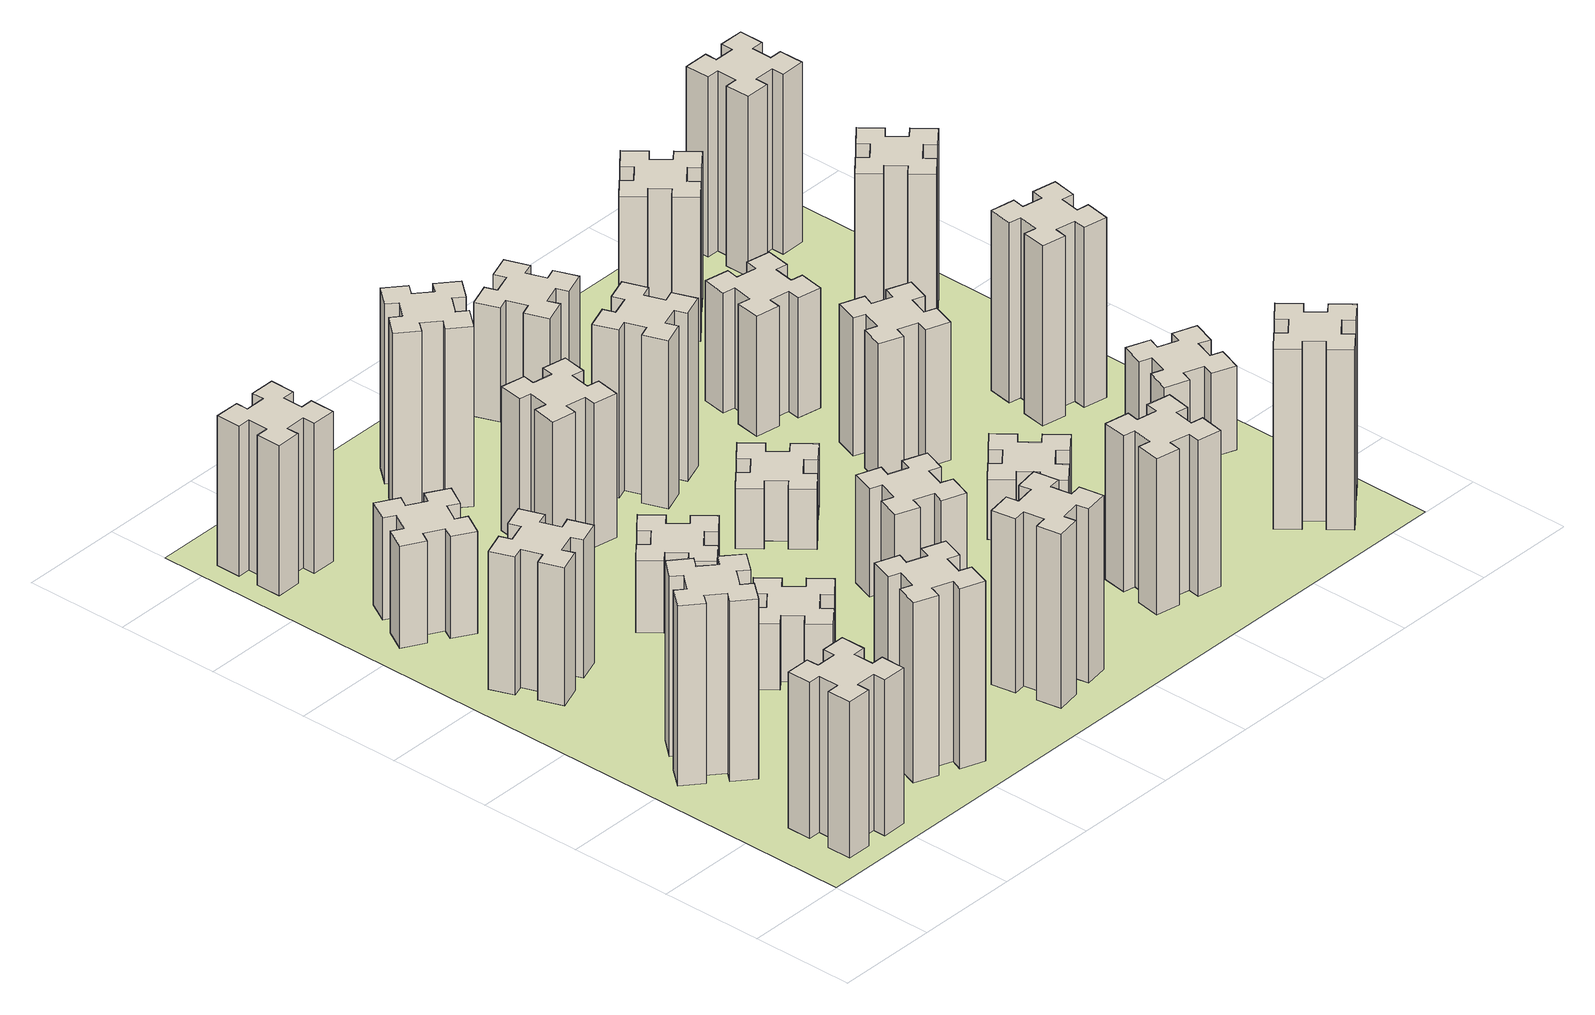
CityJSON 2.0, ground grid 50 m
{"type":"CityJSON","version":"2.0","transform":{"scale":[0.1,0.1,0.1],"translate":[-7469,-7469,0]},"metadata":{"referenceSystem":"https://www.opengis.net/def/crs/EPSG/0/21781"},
"CityObjects":{
"building1":{"type":"Building","attributes":{"class":"1000","function":"1000","usage":"1000","yearOfConstruction":2016,"roofType":"1000","measuredHeight":78,"storeysAboveGround":30,"storeysBelowGround":0},"geometry":[{"type":"Solid","lod":"1","boundaries":[[[[0,1,2,3,4,5,6,7,8,9,10,11,12,13,14,15,16,17,18,19]],[[17,16,20,21]],[[16,15,22,20]],[[15,14,23,22]],[[14,13,24,23]],[[13,12,25,24]],[[12,11,26,25]],[[11,10,27,26]],[[10,9,28,27]],[[9,8,29,28]],[[8,7,30,29]],[[7,6,31,30]],[[6,5,32,31]],[[5,4,33,32]],[[4,3,34,33]],[[3,2,35,34]],[[2,1,36,35]],[[1,0,37,36]],[[0,19,38,37]],[[19,18,39,38]],[[18,17,21,39]],[[24,25,26,27,28,29,30,31,32,33,34,35,36,37,38,39,21,20,22,23]]]]}]},
"building2":{"type":"Building","attributes":{"class":"1000","function":"1000","usage":"1000","yearOfConstruction":2016,"roofType":"1000","measuredHeight":90,"storeysAboveGround":30,"storeysBelowGround":0},"geometry":[{"type":"Solid","lod":"1","boundaries":[[[[40,41,42,43,44,45,46,47,48,49,50,51,52,53,54,55,56,57,58,59]],[[57,56,60,61]],[[56,55,62,60]],[[55,54,63,62]],[[54,53,64,63]],[[53,52,65,64]],[[52,51,66,65]],[[51,50,67,66]],[[50,49,68,67]],[[49,48,69,68]],[[48,47,70,69]],[[47,46,71,70]],[[46,45,72,71]],[[45,44,73,72]],[[44,43,74,73]],[[43,42,75,74]],[[42,41,76,75]],[[41,40,77,76]],[[40,59,78,77]],[[59,58,79,78]],[[58,57,61,79]],[[64,65,66,67,68,69,70,71,72,73,74,75,76,77,78,79,61,60,62,63]]]]}]},
"building3":{"type":"Building","attributes":{"class":"1000","function":"1000","usage":"1000","yearOfConstruction":2016,"roofType":"1000","measuredHeight":69,"storeysAboveGround":30,"storeysBelowGround":0},"geometry":[{"type":"Solid","lod":"1","boundaries":[[[[80,81,82,83,84,85,86,87,88,89,90,91,92,93,94,95,96,97,98,99]],[[97,96,100,101]],[[96,95,102,100]],[[95,94,103,102]],[[94,93,104,103]],[[93,92,105,104]],[[92,91,106,105]],[[91,90,107,106]],[[90,89,108,107]],[[89,88,109,108]],[[88,87,110,109]],[[87,86,111,110]],[[86,85,112,111]],[[85,84,113,112]],[[84,83,114,113]],[[83,82,115,114]],[[82,81,116,115]],[[81,80,117,116]],[[80,99,118,117]],[[99,98,119,118]],[[98,97,101,119]],[[104,105,106,107,108,109,110,111,112,113,114,115,116,117,118,119,101,100,102,103]]]]}]},
"building4":{"type":"Building","attributes":{"class":"1000","function":"1000","usage":"1000","yearOfConstruction":2016,"roofType":"1000","measuredHeight":90,"storeysAboveGround":30,"storeysBelowGround":0},"geometry":[{"type":"Solid","lod":"1","boundaries":[[[[120,121,122,123,124,125,126,127,128,129,130,131,132,133,134,135,136,137,138,139]],[[137,136,140,141]],[[136,135,142,140]],[[135,134,143,142]],[[134,133,144,143]],[[133,132,145,144]],[[132,131,146,145]],[[131,130,147,146]],[[130,129,148,147]],[[129,128,149,148]],[[128,127,150,149]],[[127,126,151,150]],[[126,125,152,151]],[[125,124,153,152]],[[124,123,154,153]],[[123,122,155,154]],[[122,121,156,155]],[[121,120,157,156]],[[120,139,158,157]],[[139,138,159,158]],[[138,137,141,159]],[[144,145,146,147,148,149,150,151,152,153,154,155,156,157,158,159,141,140,142,143]]]]}]},
"building5":{"type":"Building","attributes":{"class":"1000","function":"1000","usage":"1000","yearOfConstruction":2016,"roofType":"1000","measuredHeight":51,"storeysAboveGround":30,"storeysBelowGround":0},"geometry":[{"type":"Solid","lod":"1","boundaries":[[[[160,161,162,163,164,165,166,167,168,169,170,171,172,173,174,175,176,177,178,179]],[[177,176,180,181]],[[176,175,182,180]],[[175,174,183,182]],[[174,173,184,183]],[[173,172,185,184]],[[172,171,186,185]],[[171,170,187,186]],[[170,169,188,187]],[[169,168,189,188]],[[168,167,190,189]],[[167,166,191,190]],[[166,165,192,191]],[[165,164,193,192]],[[164,163,194,193]],[[163,162,195,194]],[[162,161,196,195]],[[161,160,197,196]],[[160,179,198,197]],[[179,178,199,198]],[[178,177,181,199]],[[184,185,186,187,188,189,190,191,192,193,194,195,196,197,198,199,181,180,182,183]]]]}]},
"building6":{"type":"Building","attributes":{"class":"1000","function":"1000","usage":"1000","yearOfConstruction":2016,"roofType":"1000","measuredHeight":75,"storeysAboveGround":30,"storeysBelowGround":0},"geometry":[{"type":"Solid","lod":"1","boundaries":[[[[200,201,202,203,204,205,206,207,208,209,210,211,212,213,214,215,216,217,218,219]],[[217,216,220,221]],[[216,215,222,220]],[[215,214,223,222]],[[214,213,224,223]],[[213,212,225,224]],[[212,211,226,225]],[[211,210,227,226]],[[210,209,228,227]],[[209,208,229,228]],[[208,207,230,229]],[[207,206,231,230]],[[206,205,232,231]],[[205,204,233,232]],[[204,203,234,233]],[[203,202,235,234]],[[202,201,236,235]],[[201,200,237,236]],[[200,219,238,237]],[[219,218,239,238]],[[218,217,221,239]],[[224,225,226,227,228,229,230,231,232,233,234,235,236,237,238,239,221,220,222,223]]]]}]},
"building7":{"type":"Building","attributes":{"class":"1000","function":"1000","usage":"1000","yearOfConstruction":2016,"roofType":"1000","measuredHeight":33,"storeysAboveGround":30,"storeysBelowGround":0},"geometry":[{"type":"Solid","lod":"1","boundaries":[[[[240,241,242,243,244,245,246,247,248,249,250,251,252,253,254,255,256,257,258,259]],[[257,256,260,261]],[[256,255,262,260]],[[255,254,263,262]],[[254,253,264,263]],[[253,252,265,264]],[[252,251,266,265]],[[251,250,267,266]],[[250,249,268,267]],[[249,248,269,268]],[[248,247,270,269]],[[247,246,271,270]],[[246,245,272,271]],[[245,244,273,272]],[[244,243,274,273]],[[243,242,275,274]],[[242,241,276,275]],[[241,240,277,276]],[[240,259,278,277]],[[259,258,279,278]],[[258,257,261,279]],[[264,265,266,267,268,269,270,271,272,273,274,275,276,277,278,279,261,260,262,263]]]]}]},
"building8":{"type":"Building","attributes":{"class":"1000","function":"1000","usage":"1000","yearOfConstruction":2016,"roofType":"1000","measuredHeight":36,"storeysAboveGround":30,"storeysBelowGround":0},"geometry":[{"type":"Solid","lod":"1","boundaries":[[[[280,281,282,283,284,285,286,287,288,289,290,291,292,293,294,295,296,297,298,299]],[[297,296,300,301]],[[296,295,302,300]],[[295,294,303,302]],[[294,293,304,303]],[[293,292,305,304]],[[292,291,306,305]],[[291,290,307,306]],[[290,289,308,307]],[[289,288,309,308]],[[288,287,310,309]],[[287,286,311,310]],[[286,285,312,311]],[[285,284,313,312]],[[284,283,314,313]],[[283,282,315,314]],[[282,281,316,315]],[[281,280,317,316]],[[280,299,318,317]],[[299,298,319,318]],[[298,297,301,319]],[[304,305,306,307,308,309,310,311,312,313,314,315,316,317,318,319,301,300,302,303]]]]}]},
"building9":{"type":"Building","attributes":{"class":"1000","function":"1000","usage":"1000","yearOfConstruction":2016,"roofType":"1000","measuredHeight":87,"storeysAboveGround":30,"storeysBelowGround":0},"geometry":[{"type":"Solid","lod":"1","boundaries":[[[[320,321,322,323,324,325,326,327,328,329,330,331,332,333,334,335,336,337,338,339]],[[337,336,340,341]],[[336,335,342,340]],[[335,334,343,342]],[[334,333,344,343]],[[333,332,345,344]],[[332,331,346,345]],[[331,330,347,346]],[[330,329,348,347]],[[329,328,349,348]],[[328,327,350,349]],[[327,326,351,350]],[[326,325,352,351]],[[325,324,353,352]],[[324,323,354,353]],[[323,322,355,354]],[[322,321,356,355]],[[321,320,357,356]],[[320,339,358,357]],[[339,338,359,358]],[[338,337,341,359]],[[344,345,346,347,348,349,350,351,352,353,354,355,356,357,358,359,341,340,342,343]]]]}]},
"building10":{"type":"Building","attributes":{"class":"1000","function":"1000","usage":"1000","yearOfConstruction":2016,"roofType":"1000","measuredHeight":72,"storeysAboveGround":30,"storeysBelowGround":0},"geometry":[{"type":"Solid","lod":"1","boundaries":[[[[360,361,362,363,364,365,366,367,368,369,370,371,372,373,374,375,376,377,378,379]],[[377,376,380,381]],[[376,375,382,380]],[[375,374,383,382]],[[374,373,384,383]],[[373,372,385,384]],[[372,371,386,385]],[[371,370,387,386]],[[370,369,388,387]],[[369,368,389,388]],[[368,367,390,389]],[[367,366,391,390]],[[366,365,392,391]],[[365,364,393,392]],[[364,363,394,393]],[[363,362,395,394]],[[362,361,396,395]],[[361,360,397,396]],[[360,379,398,397]],[[379,378,399,398]],[[378,377,381,399]],[[384,385,386,387,388,389,390,391,392,393,394,395,396,397,398,399,381,380,382,383]]]]}]},
"building11":{"type":"Building","attributes":{"class":"1000","function":"1000","usage":"1000","yearOfConstruction":2016,"roofType":"1000","measuredHeight":90,"storeysAboveGround":30,"storeysBelowGround":0},"geometry":[{"type":"Solid","lod":"1","boundaries":[[[[400,401,402,403,404,405,406,407,408,409,410,411,412,413,414,415,416,417,418,419]],[[417,416,420,421]],[[416,415,422,420]],[[415,414,423,422]],[[414,413,424,423]],[[413,412,425,424]],[[412,411,426,425]],[[411,410,427,426]],[[410,409,428,427]],[[409,408,429,428]],[[408,407,430,429]],[[407,406,431,430]],[[406,405,432,431]],[[405,404,433,432]],[[404,403,434,433]],[[403,402,435,434]],[[402,401,436,435]],[[401,400,437,436]],[[400,419,438,437]],[[419,418,439,438]],[[418,417,421,439]],[[424,425,426,427,428,429,430,431,432,433,434,435,436,437,438,439,421,420,422,423]]]]}]},
"building12":{"type":"Building","attributes":{"class":"1000","function":"1000","usage":"1000","yearOfConstruction":2016,"roofType":"1000","measuredHeight":54,"storeysAboveGround":30,"storeysBelowGround":0},"geometry":[{"type":"Solid","lod":"1","boundaries":[[[[440,441,442,443,444,445,446,447,448,449,450,451,452,453,454,455,456,457,458,459]],[[457,456,460,461]],[[456,455,462,460]],[[455,454,463,462]],[[454,453,464,463]],[[453,452,465,464]],[[452,451,466,465]],[[451,450,467,466]],[[450,449,468,467]],[[449,448,469,468]],[[448,447,470,469]],[[447,446,471,470]],[[446,445,472,471]],[[445,444,473,472]],[[444,443,474,473]],[[443,442,475,474]],[[442,441,476,475]],[[441,440,477,476]],[[440,459,478,477]],[[459,458,479,478]],[[458,457,461,479]],[[464,465,466,467,468,469,470,471,472,473,474,475,476,477,478,479,461,460,462,463]]]]}]},
"building13":{"type":"Building","attributes":{"class":"1000","function":"1000","usage":"1000","yearOfConstruction":2016,"roofType":"1000","measuredHeight":30,"storeysAboveGround":30,"storeysBelowGround":0},"geometry":[{"type":"Solid","lod":"1","boundaries":[[[[480,481,482,483,484,485,486,487,488,489,490,491,492,493,494,495,496,497,498,499]],[[497,496,500,501]],[[496,495,502,500]],[[495,494,503,502]],[[494,493,504,503]],[[493,492,505,504]],[[492,491,506,505]],[[491,490,507,506]],[[490,489,508,507]],[[489,488,509,508]],[[488,487,510,509]],[[487,486,511,510]],[[486,485,512,511]],[[485,484,513,512]],[[484,483,514,513]],[[483,482,515,514]],[[482,481,516,515]],[[481,480,517,516]],[[480,499,518,517]],[[499,498,519,518]],[[498,497,501,519]],[[504,505,506,507,508,509,510,511,512,513,514,515,516,517,518,519,501,500,502,503]]]]}]},
"building14":{"type":"Building","attributes":{"class":"1000","function":"1000","usage":"1000","yearOfConstruction":2016,"roofType":"1000","measuredHeight":84,"storeysAboveGround":30,"storeysBelowGround":0},"geometry":[{"type":"Solid","lod":"1","boundaries":[[[[520,521,522,523,524,525,526,527,528,529,530,531,532,533,534,535,536,537,538,539]],[[537,536,540,541]],[[536,535,542,540]],[[535,534,543,542]],[[534,533,544,543]],[[533,532,545,544]],[[532,531,546,545]],[[531,530,547,546]],[[530,529,548,547]],[[529,528,549,548]],[[528,527,550,549]],[[527,526,551,550]],[[526,525,552,551]],[[525,524,553,552]],[[524,523,554,553]],[[523,522,555,554]],[[522,521,556,555]],[[521,520,557,556]],[[520,539,558,557]],[[539,538,559,558]],[[538,537,541,559]],[[544,545,546,547,548,549,550,551,552,553,554,555,556,557,558,559,541,540,542,543]]]]}]},
"building15":{"type":"Building","attributes":{"class":"1000","function":"1000","usage":"1000","yearOfConstruction":2016,"roofType":"1000","measuredHeight":78,"storeysAboveGround":30,"storeysBelowGround":0},"geometry":[{"type":"Solid","lod":"1","boundaries":[[[[560,561,562,563,564,565,566,567,568,569,570,571,572,573,574,575,576,577,578,579]],[[577,576,580,581]],[[576,575,582,580]],[[575,574,583,582]],[[574,573,584,583]],[[573,572,585,584]],[[572,571,586,585]],[[571,570,587,586]],[[570,569,588,587]],[[569,568,589,588]],[[568,567,590,589]],[[567,566,591,590]],[[566,565,592,591]],[[565,564,593,592]],[[564,563,594,593]],[[563,562,595,594]],[[562,561,596,595]],[[561,560,597,596]],[[560,579,598,597]],[[579,578,599,598]],[[578,577,581,599]],[[584,585,586,587,588,589,590,591,592,593,594,595,596,597,598,599,581,580,582,583]]]]}]},
"building16":{"type":"Building","attributes":{"class":"1000","function":"1000","usage":"1000","yearOfConstruction":2016,"roofType":"1000","measuredHeight":57,"storeysAboveGround":30,"storeysBelowGround":0},"geometry":[{"type":"Solid","lod":"1","boundaries":[[[[600,601,602,603,604,605,606,607,608,609,610,611,612,613,614,615,616,617,618,619]],[[617,616,620,621]],[[616,615,622,620]],[[615,614,623,622]],[[614,613,624,623]],[[613,612,625,624]],[[612,611,626,625]],[[611,610,627,626]],[[610,609,628,627]],[[609,608,629,628]],[[608,607,630,629]],[[607,606,631,630]],[[606,605,632,631]],[[605,604,633,632]],[[604,603,634,633]],[[603,602,635,634]],[[602,601,636,635]],[[601,600,637,636]],[[600,619,638,637]],[[619,618,639,638]],[[618,617,621,639]],[[624,625,626,627,628,629,630,631,632,633,634,635,636,637,638,639,621,620,622,623]]]]}]},
"building17":{"type":"Building","attributes":{"class":"1000","function":"1000","usage":"1000","yearOfConstruction":2016,"roofType":"1000","measuredHeight":30,"storeysAboveGround":30,"storeysBelowGround":0},"geometry":[{"type":"Solid","lod":"1","boundaries":[[[[640,641,642,643,644,645,646,647,648,649,650,651,652,653,654,655,656,657,658,659]],[[657,656,660,661]],[[656,655,662,660]],[[655,654,663,662]],[[654,653,664,663]],[[653,652,665,664]],[[652,651,666,665]],[[651,650,667,666]],[[650,649,668,667]],[[649,648,669,668]],[[648,647,670,669]],[[647,646,671,670]],[[646,645,672,671]],[[645,644,673,672]],[[644,643,674,673]],[[643,642,675,674]],[[642,641,676,675]],[[641,640,677,676]],[[640,659,678,677]],[[659,658,679,678]],[[658,657,661,679]],[[664,665,666,667,668,669,670,671,672,673,674,675,676,677,678,679,661,660,662,663]]]]}]},
"building18":{"type":"Building","attributes":{"class":"1000","function":"1000","usage":"1000","yearOfConstruction":2016,"roofType":"1000","measuredHeight":69,"storeysAboveGround":30,"storeysBelowGround":0},"geometry":[{"type":"Solid","lod":"1","boundaries":[[[[680,681,682,683,684,685,686,687,688,689,690,691,692,693,694,695,696,697,698,699]],[[697,696,700,701]],[[696,695,702,700]],[[695,694,703,702]],[[694,693,704,703]],[[693,692,705,704]],[[692,691,706,705]],[[691,690,707,706]],[[690,689,708,707]],[[689,688,709,708]],[[688,687,710,709]],[[687,686,711,710]],[[686,685,712,711]],[[685,684,713,712]],[[684,683,714,713]],[[683,682,715,714]],[[682,681,716,715]],[[681,680,717,716]],[[680,699,718,717]],[[699,698,719,718]],[[698,697,701,719]],[[704,705,706,707,708,709,710,711,712,713,714,715,716,717,718,719,701,700,702,703]]]]}]},
"building19":{"type":"Building","attributes":{"class":"1000","function":"1000","usage":"1000","yearOfConstruction":2016,"roofType":"1000","measuredHeight":60,"storeysAboveGround":30,"storeysBelowGround":0},"geometry":[{"type":"Solid","lod":"1","boundaries":[[[[720,721,722,723,724,725,726,727,728,729,730,731,732,733,734,735,736,737,738,739]],[[737,736,740,741]],[[736,735,742,740]],[[735,734,743,742]],[[734,733,744,743]],[[733,732,745,744]],[[732,731,746,745]],[[731,730,747,746]],[[730,729,748,747]],[[729,728,749,748]],[[728,727,750,749]],[[727,726,751,750]],[[726,725,752,751]],[[725,724,753,752]],[[724,723,754,753]],[[723,722,755,754]],[[722,721,756,755]],[[721,720,757,756]],[[720,739,758,757]],[[739,738,759,758]],[[738,737,741,759]],[[744,745,746,747,748,749,750,751,752,753,754,755,756,757,758,759,741,740,742,743]]]]}]},
"building20":{"type":"Building","attributes":{"class":"1000","function":"1000","usage":"1000","yearOfConstruction":2016,"roofType":"1000","measuredHeight":90,"storeysAboveGround":30,"storeysBelowGround":0},"geometry":[{"type":"Solid","lod":"1","boundaries":[[[[760,761,762,763,764,765,766,767,768,769,770,771,772,773,774,775,776,777,778,779]],[[777,776,780,781]],[[776,775,782,780]],[[775,774,783,782]],[[774,773,784,783]],[[773,772,785,784]],[[772,771,786,785]],[[771,770,787,786]],[[770,769,788,787]],[[769,768,789,788]],[[768,767,790,789]],[[767,766,791,790]],[[766,765,792,791]],[[765,764,793,792]],[[764,763,794,793]],[[763,762,795,794]],[[762,761,796,795]],[[761,760,797,796]],[[760,779,798,797]],[[779,778,799,798]],[[778,777,781,799]],[[784,785,786,787,788,789,790,791,792,793,794,795,796,797,798,799,781,780,782,783]]]]}]},
"building21":{"type":"Building","attributes":{"class":"1000","function":"1000","usage":"1000","yearOfConstruction":2016,"roofType":"1000","measuredHeight":72,"storeysAboveGround":30,"storeysBelowGround":0},"geometry":[{"type":"Solid","lod":"1","boundaries":[[[[800,801,802,803,804,805,806,807,808,809,810,811,812,813,814,815,816,817,818,819]],[[817,816,820,821]],[[816,815,822,820]],[[815,814,823,822]],[[814,813,824,823]],[[813,812,825,824]],[[812,811,826,825]],[[811,810,827,826]],[[810,809,828,827]],[[809,808,829,828]],[[808,807,830,829]],[[807,806,831,830]],[[806,805,832,831]],[[805,804,833,832]],[[804,803,834,833]],[[803,802,835,834]],[[802,801,836,835]],[[801,800,837,836]],[[800,819,838,837]],[[819,818,839,838]],[[818,817,821,839]],[[824,825,826,827,828,829,830,831,832,833,834,835,836,837,838,839,821,820,822,823]]]]}]},
"building22":{"type":"Building","attributes":{"class":"1000","function":"1000","usage":"1000","yearOfConstruction":2016,"roofType":"1000","measuredHeight":42,"storeysAboveGround":30,"storeysBelowGround":0},"geometry":[{"type":"Solid","lod":"1","boundaries":[[[[840,841,842,843,844,845,846,847,848,849,850,851,852,853,854,855,856,857,858,859]],[[857,856,860,861]],[[856,855,862,860]],[[855,854,863,862]],[[854,853,864,863]],[[853,852,865,864]],[[852,851,866,865]],[[851,850,867,866]],[[850,849,868,867]],[[849,848,869,868]],[[848,847,870,869]],[[847,846,871,870]],[[846,845,872,871]],[[845,844,873,872]],[[844,843,874,873]],[[843,842,875,874]],[[842,841,876,875]],[[841,840,877,876]],[[840,859,878,877]],[[859,858,879,878]],[[858,857,861,879]],[[864,865,866,867,868,869,870,871,872,873,874,875,876,877,878,879,861,860,862,863]]]]}]},
"building23":{"type":"Building","attributes":{"class":"1000","function":"1000","usage":"1000","yearOfConstruction":2016,"roofType":"1000","measuredHeight":90,"storeysAboveGround":30,"storeysBelowGround":0},"geometry":[{"type":"Solid","lod":"1","boundaries":[[[[880,881,882,883,884,885,886,887,888,889,890,891,892,893,894,895,896,897,898,899]],[[897,896,900,901]],[[896,895,902,900]],[[895,894,903,902]],[[894,893,904,903]],[[893,892,905,904]],[[892,891,906,905]],[[891,890,907,906]],[[890,889,908,907]],[[889,888,909,908]],[[888,887,910,909]],[[887,886,911,910]],[[886,885,912,911]],[[885,884,913,912]],[[884,883,914,913]],[[883,882,915,914]],[[882,881,916,915]],[[881,880,917,916]],[[880,899,918,917]],[[899,898,919,918]],[[898,897,901,919]],[[904,905,906,907,908,909,910,911,912,913,914,915,916,917,918,919,901,900,902,903]]]]}]},
"building24":{"type":"Building","attributes":{"class":"1000","function":"1000","usage":"1000","yearOfConstruction":2016,"roofType":"1000","measuredHeight":84,"storeysAboveGround":30,"storeysBelowGround":0},"geometry":[{"type":"Solid","lod":"1","boundaries":[[[[920,921,922,923,924,925,926,927,928,929,930,931,932,933,934,935,936,937,938,939]],[[937,936,940,941]],[[936,935,942,940]],[[935,934,943,942]],[[934,933,944,943]],[[933,932,945,944]],[[932,931,946,945]],[[931,930,947,946]],[[930,929,948,947]],[[929,928,949,948]],[[928,927,950,949]],[[927,926,951,950]],[[926,925,952,951]],[[925,924,953,952]],[[924,923,954,953]],[[923,922,955,954]],[[922,921,956,955]],[[921,920,957,956]],[[920,939,958,957]],[[939,938,959,958]],[[938,937,941,959]],[[944,945,946,947,948,949,950,951,952,953,954,955,956,957,958,959,941,940,942,943]]]]}]},
"building25":{"type":"Building","attributes":{"class":"1000","function":"1000","usage":"1000","yearOfConstruction":2016,"roofType":"1000","measuredHeight":90,"storeysAboveGround":30,"storeysBelowGround":0},"geometry":[{"type":"Solid","lod":"1","boundaries":[[[[960,961,962,963,964,965,966,967,968,969,970,971,972,973,974,975,976,977,978,979]],[[977,976,980,981]],[[976,975,982,980]],[[975,974,983,982]],[[974,973,984,983]],[[973,972,985,984]],[[972,971,986,985]],[[971,970,987,986]],[[970,969,988,987]],[[969,968,989,988]],[[968,967,990,989]],[[967,966,991,990]],[[966,965,992,991]],[[965,964,993,992]],[[964,963,994,993]],[[963,962,995,994]],[[962,961,996,995]],[[961,960,997,996]],[[960,979,998,997]],[[979,978,999,998]],[[978,977,981,999]],[[984,985,986,987,988,989,990,991,992,993,994,995,996,997,998,999,981,980,982,983]]]]}]},
"landuse1":{"type":"LandUse","attributes":{"name":"plot1","function":"1010"},"geometry":[{"type":"MultiSurface","lod":"1","boundaries":[[[1000,1001,1002,1003]]]}]}
},
"vertices":[
[265,325,0],[265,225,0],[205,225,0],[205,105,0],[325,105,0],[325,165,0],[425,165,0],[425,105,0],[545,105,0],[545,225,0],[485,225,0],[485,325,0],[545,325,0],[545,445,0],[425,445,0],[425,385,0],[325,385,0],[325,445,0],[205,445,0],[205,325,0],[325,385,780],[325,445,780],[425,385,780],[425,445,780],[545,445,780],[545,325,780],[485,325,780],[485,225,780],[545,225,780],[545,105,780],[425,105,780],[425,165,780],[325,165,780],[325,105,780],[205,105,780],[205,225,780],[265,225,780],[265,325,780],[205,325,780],[205,445,780],
[484,1067,0],[408,1132,0],[446,1178,0],[354,1255,0],[277,1163,0],[323,1124,0],[259,1048,0],[213,1086,0],[136,994,0],[228,917,0],[266,963,0],[343,899,0],[304,853,0],[396,776,0],[473,868,0],[427,906,0],[492,983,0],[538,944,0],[615,1036,0],[523,1113,0],[492,983,900],[538,944,900],[427,906,900],[473,868,900],[396,776,900],[304,853,900],[343,899,900],[266,963,900],[228,917,900],[136,994,900],[213,1086,900],[259,1048,900],[323,1124,900],[277,1163,900],[354,1255,900],[446,1178,900],[408,1132,900],[484,1067,900],[523,1113,900],[615,1036,900],
[366,1835,0],[460,1869,0],[480,1813,0],[593,1854,0],[552,1967,0],[496,1946,0],[462,2040,0],[518,2060,0],[477,2173,0],[364,2132,0],[385,2076,0],[291,2042,0],[270,2098,0],[157,2057,0],[199,1944,0],[255,1965,0],[289,1871,0],[233,1850,0],[274,1737,0],[387,1779,0],[289,1871,690],[233,1850,690],[255,1965,690],[199,1944,690],[157,2057,690],[270,2098,690],[291,2042,690],[385,2076,690],[364,2132,690],[477,2173,690],[518,2060,690],[462,2040,690],[496,1946,690],[552,1967,690],[593,1854,690],[480,1813,690],[460,1869,690],[366,1835,690],[387,1779,690],[274,1737,690],
[929,460,0],[895,366,0],[839,387,0],[797,274,0],[910,233,0],[931,289,0],[1025,255,0],[1004,199,0],[1117,157,0],[1158,270,0],[1102,291,0],[1136,385,0],[1192,364,0],[1233,477,0],[1120,518,0],[1100,462,0],[1006,496,0],[1027,552,0],[914,593,0],[873,480,0],[1006,496,900],[1027,552,900],[1100,462,900],[1120,518,900],[1233,477,900],[1192,364,900],[1136,385,900],[1102,291,900],[1158,270,900],[1117,157,900],[1004,199,900],[1025,255,900],[931,289,900],[910,233,900],[797,274,900],[839,387,900],[895,366,900],[929,460,900],[873,480,900],[914,593,900],
[446,2497,0],[496,2584,0],[548,2554,0],[608,2658,0],[504,2718,0],[474,2666,0],[387,2716,0],[417,2768,0],[313,2828,0],[253,2724,0],[305,2694,0],[255,2607,0],[203,2637,0],[143,2533,0],[247,2473,0],[277,2525,0],[364,2475,0],[334,2423,0],[438,2363,0],[498,2467,0],[364,2475,510],[334,2423,510],[277,2525,510],[247,2473,510],[143,2533,510],[203,2637,510],[255,2607,510],[305,2694,510],[253,2724,510],[313,2828,510],[417,2768,510],[387,2716,510],[474,2666,510],[504,2718,510],[608,2658,510],[548,2554,510],[496,2584,510],[446,2497,510],[498,2467,510],[438,2363,510],
[225,3225,0],[325,3225,0],[325,3165,0],[445,3165,0],[445,3285,0],[385,3285,0],[385,3385,0],[445,3385,0],[445,3505,0],[325,3505,0],[325,3445,0],[225,3445,0],[225,3505,0],[105,3505,0],[105,3385,0],[165,3385,0],[165,3285,0],[105,3285,0],[105,3165,0],[225,3165,0],[165,3285,750],[105,3285,750],[165,3385,750],[105,3385,750],[105,3505,750],[225,3505,750],[225,3445,750],[325,3445,750],[325,3505,750],[445,3505,750],[445,3385,750],[385,3385,750],[385,3285,750],[445,3285,750],[445,3165,750],[325,3165,750],[325,3225,750],[225,3225,750],[225,3165,750],[105,3165,750],
[1083,1332,0],[1006,1267,0],[968,1313,0],[876,1236,0],[953,1144,0],[999,1183,0],[1063,1106,0],[1017,1068,0],[1094,976,0],[1186,1053,0],[1148,1099,0],[1224,1163,0],[1263,1117,0],[1355,1194,0],[1278,1286,0],[1232,1248,0],[1167,1324,0],[1213,1363,0],[1136,1455,0],[1044,1378,0],[1167,1324,330],[1213,1363,330],[1232,1248,330],[1278,1286,330],[1355,1194,330],[1263,1117,330],[1224,1163,330],[1148,1099,330],[1186,1053,330],[1094,976,330],[1017,1068,330],[1063,1106,330],[999,1183,330],[953,1144,330],[876,1236,330],[968,1313,330],[1006,1267,330],[1083,1332,330],[1044,1378,330],[1136,1455,330],
[1083,1972,0],[1006,1907,0],[968,1953,0],[876,1876,0],[953,1784,0],[999,1823,0],[1063,1746,0],[1017,1708,0],[1094,1616,0],[1186,1693,0],[1148,1739,0],[1224,1803,0],[1263,1757,0],[1355,1834,0],[1278,1926,0],[1232,1888,0],[1167,1964,0],[1213,2003,0],[1136,2095,0],[1044,2018,0],[1167,1964,360],[1213,2003,360],[1232,1888,360],[1278,1926,360],[1355,1834,360],[1263,1757,360],[1224,1803,360],[1148,1739,360],[1186,1693,360],[1094,1616,360],[1017,1708,360],[1063,1746,360],[999,1823,360],[953,1784,360],[876,1876,360],[968,1953,360],[1006,1907,360],[1083,1972,360],[1044,2018,360],[1136,2095,360],
[1785,492,0],[1687,475,0],[1677,534,0],[1558,513,0],[1579,395,0],[1638,405,0],[1656,307,0],[1597,297,0],[1617,178,0],[1736,199,0],[1725,258,0],[1824,276,0],[1834,217,0],[1952,237,0],[1931,356,0],[1872,345,0],[1855,444,0],[1914,454,0],[1893,572,0],[1775,551,0],[1855,444,870],[1914,454,870],[1872,345,870],[1931,356,870],[1952,237,870],[1834,217,870],[1824,276,870],[1725,258,870],[1736,199,870],[1617,178,870],[1597,297,870],[1656,307,870],[1638,405,870],[1579,395,870],[1558,513,870],[1677,534,870],[1687,475,870],[1785,492,870],[1775,551,870],[1893,572,870],
[1315,2527,0],[1332,2625,0],[1391,2615,0],[1412,2733,0],[1294,2754,0],[1284,2695,0],[1185,2712,0],[1196,2771,0],[1077,2792,0],[1057,2674,0],[1116,2664,0],[1098,2565,0],[1039,2576,0],[1018,2457,0],[1137,2437,0],[1147,2496,0],[1245,2478,0],[1235,2419,0],[1353,2398,0],[1374,2517,0],[1245,2478,720],[1235,2419,720],[1147,2496,720],[1137,2437,720],[1018,2457,720],[1039,2576,720],[1098,2565,720],[1116,2664,720],[1057,2674,720],[1077,2792,720],[1196,2771,720],[1185,2712,720],[1284,2695,720],[1294,2754,720],[1412,2733,720],[1391,2615,720],[1332,2625,720],[1315,2527,720],[1374,2517,720],[1353,2398,720],
[1006,3183,0],[1083,3119,0],[1044,3073,0],[1136,2996,0],[1213,3088,0],[1167,3126,0],[1232,3203,0],[1278,3164,0],[1355,3256,0],[1263,3333,0],[1224,3287,0],[1148,3352,0],[1186,3398,0],[1094,3475,0],[1017,3383,0],[1063,3344,0],[999,3268,0],[953,3306,0],[876,3214,0],[968,3137,0],[999,3268,900],[953,3306,900],[1063,3344,900],[1017,3383,900],[1094,3475,900],[1186,3398,900],[1148,3352,900],[1224,3287,900],[1263,3333,900],[1355,3256,900],[1278,3164,900],[1232,3203,900],[1167,3126,900],[1213,3088,900],[1136,2996,900],[1044,3073,900],[1083,3119,900],[1006,3183,900],[968,3137,900],[876,3214,900],
[1769,1300,0],[1735,1206,0],[1679,1227,0],[1637,1114,0],[1750,1073,0],[1771,1129,0],[1865,1095,0],[1844,1039,0],[1957,997,0],[1998,1110,0],[1942,1131,0],[1976,1225,0],[2032,1204,0],[2073,1317,0],[1960,1358,0],[1940,1302,0],[1846,1336,0],[1867,1392,0],[1754,1433,0],[1713,1320,0],[1846,1336,540],[1867,1392,540],[1940,1302,540],[1960,1358,540],[2073,1317,540],[2032,1204,540],[1976,1225,540],[1942,1131,540],[1998,1110,540],[1957,997,540],[1844,1039,540],[1865,1095,540],[1771,1129,540],[1750,1073,540],[1637,1114,540],[1679,1227,540],[1735,1206,540],[1769,1300,540],[1713,1320,540],[1754,1433,540],
[1972,1988,0],[1907,2064,0],[1953,2103,0],[1876,2195,0],[1784,2118,0],[1823,2072,0],[1746,2007,0],[1708,2053,0],[1616,1976,0],[1693,1884,0],[1739,1923,0],[1803,1846,0],[1757,1808,0],[1834,1716,0],[1926,1793,0],[1888,1839,0],[1964,1903,0],[2003,1857,0],[2095,1934,0],[2018,2026,0],[1964,1903,300],[2003,1857,300],[1888,1839,300],[1926,1793,300],[1834,1716,300],[1757,1808,300],[1803,1846,300],[1739,1923,300],[1693,1884,300],[1616,1976,300],[1708,2053,300],[1746,2007,300],[1823,2072,300],[1784,2118,300],[1876,2195,300],[1953,2103,300],[1907,2064,300],[1972,1988,300],[2018,2026,300],[2095,1934,300],
[1876,2586,0],[1842,2680,0],[1898,2700,0],[1857,2813,0],[1744,2772,0],[1765,2716,0],[1671,2682,0],[1650,2738,0],[1537,2697,0],[1579,2584,0],[1635,2605,0],[1669,2511,0],[1613,2490,0],[1654,2377,0],[1767,2419,0],[1746,2475,0],[1840,2509,0],[1860,2453,0],[1973,2494,0],[1932,2607,0],[1840,2509,840],[1860,2453,840],[1746,2475,840],[1767,2419,840],[1654,2377,840],[1613,2490,840],[1669,2511,840],[1635,2605,840],[1579,2584,840],[1537,2697,840],[1650,2738,840],[1671,2682,840],[1765,2716,840],[1744,2772,840],[1857,2813,840],[1898,2700,840],[1842,2680,840],[1876,2586,840],[1932,2607,840],[1973,2494,840],
[2496,544,0],[2478,445,0],[2419,456,0],[2398,337,0],[2517,317,0],[2527,376,0],[2625,358,0],[2615,299,0],[2733,278,0],[2754,397,0],[2695,407,0],[2712,505,0],[2771,495,0],[2792,613,0],[2674,634,0],[2664,575,0],[2565,592,0],[2576,651,0],[2457,672,0],[2437,554,0],[2565,592,780],[2576,651,780],[2664,575,780],[2674,634,780],[2792,613,780],[2771,495,780],[2712,505,780],[2695,407,780],[2754,397,780],[2733,278,780],[2615,299,780],[2625,358,780],[2527,376,780],[2517,317,780],[2398,337,780],[2419,456,780],[2478,445,780],[2496,544,780],[2437,554,780],[2457,672,780],
[1846,3215,0],[1940,3249,0],[1960,3193,0],[2073,3234,0],[2032,3347,0],[1976,3326,0],[1942,3420,0],[1998,3440,0],[1957,3553,0],[1844,3512,0],[1865,3456,0],[1771,3422,0],[1750,3478,0],[1637,3437,0],[1679,3324,0],[1735,3345,0],[1769,3251,0],[1713,3230,0],[1754,3117,0],[1867,3159,0],[1769,3251,570],[1713,3230,570],[1735,3345,570],[1679,3324,570],[1637,3437,570],[1750,3478,570],[1771,3422,570],[1865,3456,570],[1844,3512,570],[1957,3553,570],[1998,3440,570],[1942,3420,570],[1976,3326,570],[2032,3347,570],[2073,3234,570],[1960,3193,570],[1940,3249,570],[1846,3215,570],[1867,3159,570],[1754,3117,570],
[2628,1099,0],[2704,1163,0],[2743,1117,0],[2835,1194,0],[2758,1286,0],[2712,1248,0],[2647,1324,0],[2693,1363,0],[2616,1455,0],[2524,1378,0],[2563,1332,0],[2486,1267,0],[2448,1313,0],[2356,1236,0],[2433,1144,0],[2479,1183,0],[2543,1106,0],[2497,1068,0],[2574,976,0],[2666,1053,0],[2543,1106,300],[2497,1068,300],[2479,1183,300],[2433,1144,300],[2356,1236,300],[2448,1313,300],[2486,1267,300],[2563,1332,300],[2524,1378,300],[2616,1455,300],[2693,1363,300],[2647,1324,300],[2712,1248,300],[2758,1286,300],[2835,1194,300],[2743,1117,300],[2704,1163,300],[2628,1099,300],[2666,1053,300],[2574,976,300],
[2682,1871,0],[2716,1965,0],[2772,1944,0],[2813,2057,0],[2700,2098,0],[2680,2042,0],[2586,2076,0],[2607,2132,0],[2494,2173,0],[2453,2060,0],[2509,2040,0],[2475,1946,0],[2419,1967,0],[2377,1854,0],[2490,1813,0],[2511,1869,0],[2605,1835,0],[2584,1779,0],[2697,1737,0],[2738,1850,0],[2605,1835,690],[2584,1779,690],[2511,1869,690],[2490,1813,690],[2377,1854,690],[2419,1967,690],[2475,1946,690],[2509,2040,690],[2453,2060,690],[2494,2173,690],[2607,2132,690],[2586,2076,690],[2680,2042,690],[2700,2098,690],[2813,2057,690],[2772,1944,690],[2716,1965,690],[2682,1871,690],[2738,1850,690],[2697,1737,690],
[2564,2695,0],[2465,2712,0],[2476,2771,0],[2357,2792,0],[2337,2674,0],[2396,2664,0],[2378,2565,0],[2319,2576,0],[2298,2457,0],[2417,2437,0],[2427,2496,0],[2525,2478,0],[2515,2419,0],[2633,2398,0],[2654,2517,0],[2595,2527,0],[2612,2625,0],[2671,2615,0],[2692,2733,0],[2574,2754,0],[2612,2625,600],[2671,2615,600],[2595,2527,600],[2654,2517,600],[2633,2398,600],[2515,2419,600],[2525,2478,600],[2427,2496,600],[2417,2437,600],[2298,2457,600],[2319,2576,600],[2378,2565,600],[2396,2664,600],[2337,2674,600],[2357,2792,600],[2476,2771,600],[2465,2712,600],[2564,2695,600],[2574,2754,600],[2692,2733,600],
[3468,259,0],[3544,323,0],[3583,277,0],[3675,354,0],[3598,446,0],[3552,408,0],[3487,484,0],[3533,523,0],[3456,615,0],[3364,538,0],[3403,492,0],[3326,427,0],[3288,473,0],[3196,396,0],[3273,304,0],[3319,343,0],[3383,266,0],[3337,228,0],[3414,136,0],[3506,213,0],[3383,266,900],[3337,228,900],[3319,343,900],[3273,304,900],[3196,396,900],[3288,473,900],[3326,427,900],[3403,492,900],[3364,538,900],[3456,615,900],[3533,523,900],[3487,484,900],[3552,408,900],[3598,446,900],[3675,354,900],[3583,277,900],[3544,323,900],[3468,259,900],[3506,213,900],[3414,136,900],
[2812,3368,0],[2747,3444,0],[2793,3483,0],[2716,3575,0],[2624,3498,0],[2663,3452,0],[2586,3387,0],[2548,3433,0],[2456,3356,0],[2533,3264,0],[2579,3303,0],[2643,3226,0],[2597,3188,0],[2674,3096,0],[2766,3173,0],[2728,3219,0],[2804,3283,0],[2843,3237,0],[2935,3314,0],[2858,3406,0],[2804,3283,720],[2843,3237,720],[2728,3219,720],[2766,3173,720],[2674,3096,720],[2597,3188,720],[2643,3226,720],[2579,3303,720],[2533,3264,720],[2456,3356,720],[2548,3433,720],[2586,3387,720],[2663,3452,720],[2624,3498,720],[2716,3575,720],[2793,3483,720],[2747,3444,720],[2812,3368,720],[2858,3406,720],[2935,3314,720],
[3351,1029,0],[3445,995,0],[3424,939,0],[3537,897,0],[3578,1010,0],[3522,1031,0],[3556,1125,0],[3612,1104,0],[3653,1217,0],[3540,1258,0],[3520,1202,0],[3426,1236,0],[3447,1292,0],[3334,1333,0],[3293,1220,0],[3349,1200,0],[3315,1106,0],[3259,1127,0],[3217,1014,0],[3330,973,0],[3315,1106,420],[3259,1127,420],[3349,1200,420],[3293,1220,420],[3334,1333,420],[3447,1292,420],[3426,1236,420],[3520,1202,420],[3540,1258,420],[3653,1217,420],[3612,1104,420],[3556,1125,420],[3522,1031,420],[3578,1010,420],[3537,897,420],[3424,939,420],[3445,995,420],[3351,1029,420],[3330,973,420],[3217,1014,420],
[3267,1656,0],[3365,1638,0],[3355,1579,0],[3473,1558,0],[3494,1677,0],[3435,1687,0],[3452,1785,0],[3511,1775,0],[3532,1893,0],[3414,1914,0],[3404,1855,0],[3305,1872,0],[3316,1931,0],[3197,1952,0],[3177,1834,0],[3236,1824,0],[3218,1725,0],[3159,1736,0],[3138,1617,0],[3257,1597,0],[3218,1725,900],[3159,1736,900],[3236,1824,900],[3177,1834,900],[3197,1952,900],[3316,1931,900],[3305,1872,900],[3404,1855,900],[3414,1914,900],[3532,1893,900],[3511,1775,900],[3452,1785,900],[3435,1687,900],[3494,1677,900],[3473,1558,900],[3355,1579,900],[3365,1638,900],[3267,1656,900],[3257,1597,900],[3138,1617,900],
[3452,2628,0],[3387,2704,0],[3433,2743,0],[3356,2835,0],[3264,2758,0],[3303,2712,0],[3226,2647,0],[3188,2693,0],[3096,2616,0],[3173,2524,0],[3219,2563,0],[3283,2486,0],[3237,2448,0],[3314,2356,0],[3406,2433,0],[3368,2479,0],[3444,2543,0],[3483,2497,0],[3575,2574,0],[3498,2666,0],[3444,2543,840],[3483,2497,840],[3368,2479,840],[3406,2433,840],[3314,2356,840],[3237,2448,840],[3283,2486,840],[3219,2563,840],[3173,2524,840],[3096,2616,840],[3188,2693,840],[3226,2647,840],[3303,2712,840],[3264,2758,840],[3356,2835,840],[3433,2743,840],[3387,2704,840],[3452,2628,840],[3498,2666,840],[3575,2574,840],
[3285,3325,0],[3385,3325,0],[3385,3265,0],[3505,3265,0],[3505,3385,0],[3445,3385,0],[3445,3485,0],[3505,3485,0],[3505,3605,0],[3385,3605,0],[3385,3545,0],[3285,3545,0],[3285,3605,0],[3165,3605,0],[3165,3485,0],[3225,3485,0],[3225,3385,0],[3165,3385,0],[3165,3265,0],[3285,3265,0],[3225,3385,900],[3165,3385,900],[3225,3485,900],[3165,3485,900],[3165,3605,900],[3285,3605,900],[3285,3545,900],[3385,3545,900],[3385,3605,900],[3505,3605,900],[3505,3485,900],[3445,3485,900],[3445,3385,900],[3505,3385,900],[3505,3265,900],[3385,3265,900],[3385,3325,900],[3285,3325,900],[3285,3265,900],[3165,3265,900],
[5,3705,0],[3705,3705,0],[3705,5,0],[5,5,0]
]}
